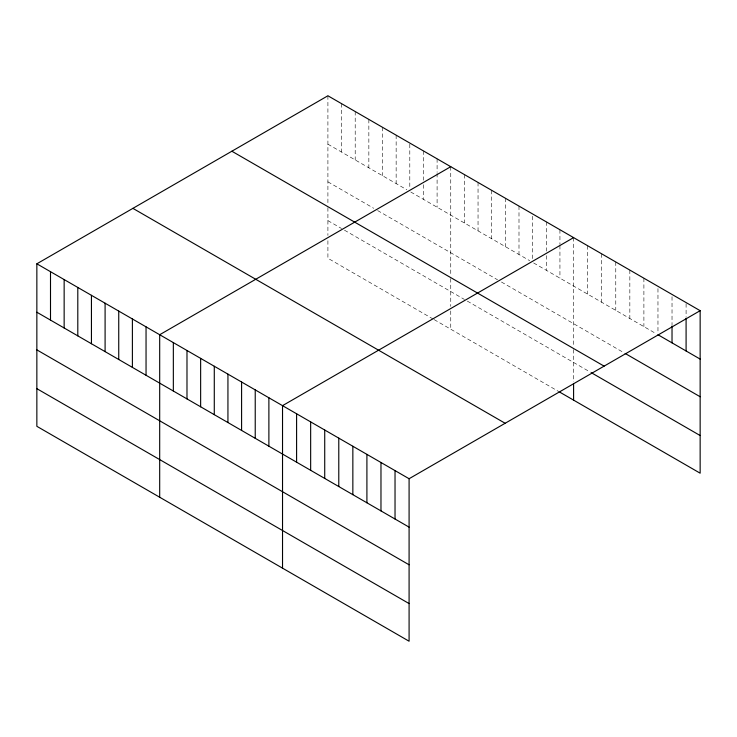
<?xml version="1.0" encoding="UTF-8"?>
<svg xmlns="http://www.w3.org/2000/svg" width="737" height="737" viewBox="0 0 737 737"><rect width="100%" height="100%" fill="white"/><g stroke="black" fill="none" stroke-linecap="round" stroke-linejoin="round"><path stroke-width="0.55" stroke-dasharray="3.69 2.76" d="M327.91 144.185L406.87 189.778M410.776 192.025L529.719 260.695M533.616 262.952L656.087 333.658M327.91 181.836L373.723 208.285M377.63 210.542L497.539 279.774M501.446 282.022L624.211 352.903M327.91 220.621L341.553 228.507M344.483 230.193L464.393 299.425M467.322 301.111L590.466 372.213M433.199 319.066L327.91 258.272L327.91 240.022M434.176 319.628L559.936 392.241M686.092 303.69L686.092 317.205M672.024 296.698L672.024 324.842M657.966 288.582L657.966 332.488M643.898 278.208L643.898 326.62M629.84 270.092L629.84 318.504M615.773 261.976L615.773 310.388M601.714 253.85L601.714 302.262M587.647 245.734L587.647 294.146M573.589 237.618L573.589 346.307M573.589 349.541L573.589 381.867M559.936 229.732L559.936 244.371M559.936 245.495L559.936 278.144M546.292 221.855L546.292 251.124M546.292 255.628L546.292 270.267M532.639 216.227L532.639 259.009M518.995 206.093L518.995 254.505M505.342 198.216L505.342 246.628M491.69 190.33L491.69 238.742M478.046 182.454L478.046 230.865M464.393 174.577L464.393 222.989M450.749 166.691L450.749 275.38M450.749 278.614L450.749 306.38M450.749 310.94L450.749 329.199M437.096 158.814L437.096 172.32M437.096 173.453L437.096 207.226M423.453 150.938L423.453 180.206M423.453 184.711L423.453 199.34M409.8 144.176L409.8 189.216M396.147 135.175L396.147 183.587M382.503 127.289L382.503 175.701M368.85 119.412L368.85 167.824M355.206 111.536L355.206 159.947M341.553 103.65L341.553 152.062M327.91 95.773L327.91 204.462M327.91 207.696L327.91 235.453"/><path stroke-width="1.11" d="M36.85 263.809L409.09 478.728L409.09 641.227L36.85 426.318L36.85 263.809L327.91 95.773L700.15 310.682L700.15 473.191L559.936 392.241M450.749 166.691L159.689 334.736L159.689 497.235M573.589 237.618L282.529 405.654L282.529 568.153M409.09 478.728L700.15 310.682M657.966 334.736L700.15 359.094M625.151 353.447L700.15 396.746M231.86 151.223L604.1 366.142M591.396 372.747L700.15 435.539M132.9 208.359L505.14 423.268M36.85 312.221L409.09 527.139M36.85 349.872L409.09 564.791M36.85 388.666L409.09 603.575M686.092 318.329L686.092 350.978M672.024 325.975L672.024 342.862M573.589 384.143L573.589 400.117M395.032 470.602L395.032 519.014M380.974 462.486L380.974 510.898M366.906 454.37L366.906 502.781M352.848 446.253L352.848 494.656M338.78 438.128L338.78 486.54M324.722 430.012L324.722 478.424M310.655 421.896L310.655 470.307M296.596 413.77L296.596 462.182M268.885 397.777L268.885 446.189M255.232 389.891L255.232 438.303M241.589 382.015L241.589 430.426M227.936 374.138L227.936 422.541M214.283 366.252L214.283 414.664M200.639 358.375L200.639 406.787M186.986 350.49L186.986 398.901M173.342 342.613L173.342 391.025M146.046 326.85L146.046 375.262M132.393 318.974L132.393 367.385M118.74 311.097L118.74 359.499M105.096 303.211L105.096 351.623M91.443 295.334L91.443 343.746M77.8 287.448L77.8 335.86M64.147 279.572L64.147 327.983M50.503 271.695L50.503 320.107"/></g></svg>
